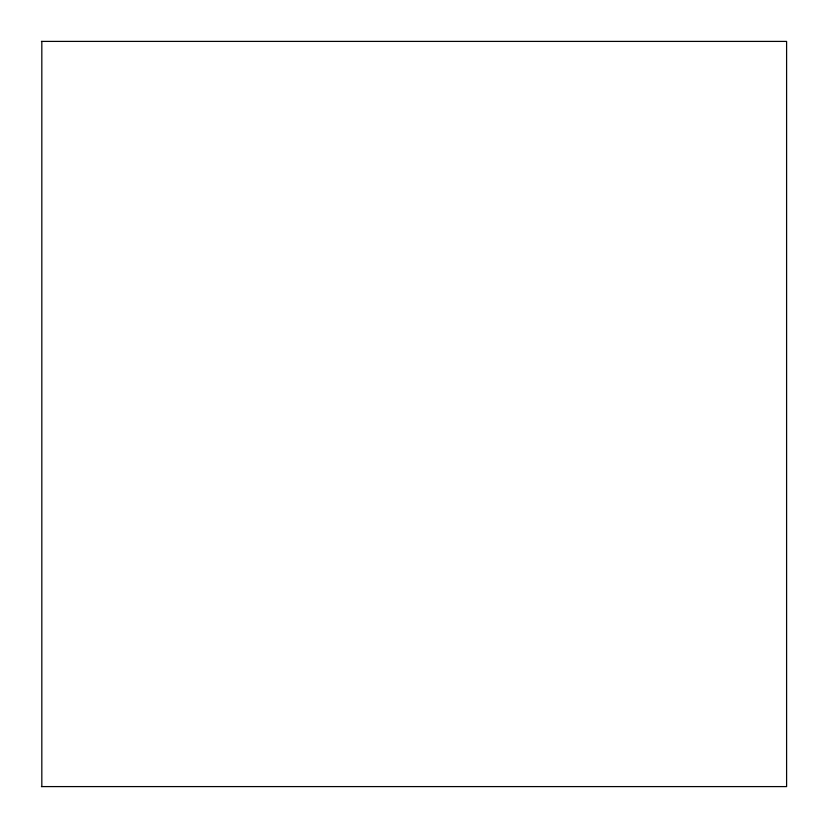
<?xml version="1.0" encoding="UTF-8"?>
<svg xmlns="http://www.w3.org/2000/svg" width="828" height="828" viewBox="0 0 828 828"><rect width="100%" height="100%" fill="white"/><g stroke="black" fill="none" stroke-linecap="round" stroke-linejoin="round"><path stroke-width="1.24" d="M41.4 41.4L786.6 41.41L786.6 786.6L41.4 786.59M41.824 41.4L41.824 786.6"/></g></svg>
